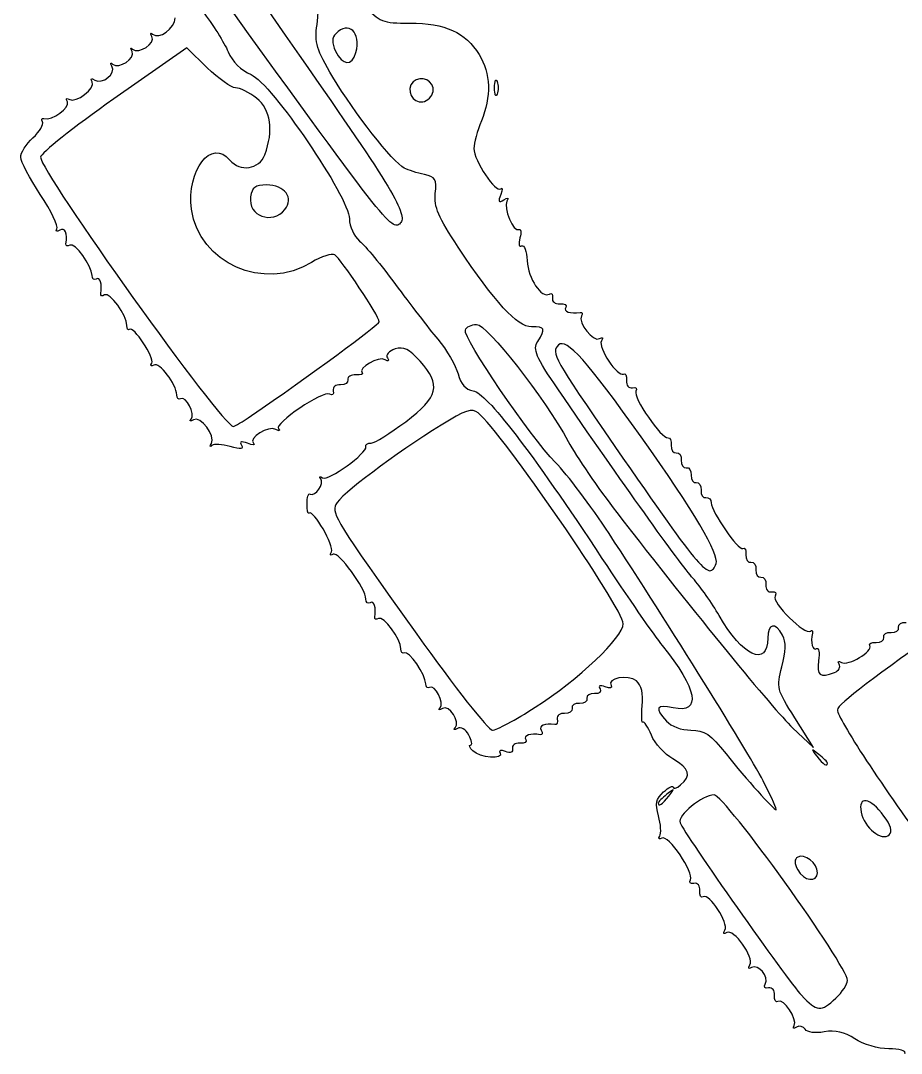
# Model space of a CAD drawing. Extents: x 13 to 164, y 70 to 181.
# Drawn here: x 15.1 to 61.9, y 87.3 to 142.2 of the extents above; entities that cross this region are included whole.
import ezdxf

# ---------------------------------------------------------------- set-up
doc = ezdxf.new("R2010")
doc.units = 0
doc.layers.add('Capa_1', color=7, linetype='CONTINUOUS')

msp = doc.modelspace()

# ---------------------------------------------------------------- linework, layer by layer
at = {"layer": 'Capa_1', "color": 7}
for points in [[(25.035459, 139.702424), (23.949889, 140.76783), (20.066499, 138.048779)], [(56.130611, 104.63806), (57.246179, 103.579727), (56.250724, 105.152611)], [(57.454006, 96.932749), (57.454125, 96.932749)]]:
    msp.add_lwpolyline(points, dxfattribs=at)
for points in [[(32.931159, 140.514614)], [(37.031579, 138.442418)], [(40.297979, 138.637016)], [(29.162109, 132.176902)], [(27.383069, 121.218211)], [(52.063235, 113.360078)], [(42.458839, 105.721627)], [(57.983288, 102.753578)], [(54.645597, 101.661498)], [(49.550372, 101.000044)], [(60.984011, 99.940987)], [(58.42926, 90.264389)]]:
    msp.add_lwpolyline(points, close=True, dxfattribs=at)
for points in [[(25.248549, 147.632849), (24.921959, 147.632849), (25.738469, 146.364185), (29.923399, 140.369262)], [(35.283709, 131.442021), (34.832269, 130.990586), (34.606109, 131.2808), (24.691599, 145.033998)], [(30.866719, 142.010453), (31.026359, 143.122108), (30.837119, 143.39964), (30.291579, 142.854067)], [(24.765889, 142.738057), (25.324299, 142.010453), (25.943569, 141.029315), (26.142029, 140.557751)], [(33.398319, 143.018398), (34.171969, 142.137267), (34.326779, 142.076516), (35.798539, 142.076516)], [(22.124709, 141.490609), (22.474359, 141.174866), (23.322959, 141.794904), (23.322959, 142.366025)], [(32.931209, 140.514618), (33.212379, 141.589808), (32.554129, 142.206192), (31.862919, 141.514976)], [(22.097309, 141.362283), (21.997139, 141.536885), (22.009409, 141.59463), (22.124709, 141.490609)], [(31.709309, 139.20459), (30.831889, 140.673874), (30.725599, 141.027825), (30.866719, 142.010453)], [(35.798539, 142.076516), (37.665899, 142.076516), (38.759059, 141.580716), (39.472869, 140.410025)], [(21.066349, 140.696859), (21.387849, 140.406624), (22.305699, 140.999045), (22.097309, 141.362283)], [(31.862919, 141.514976), (31.647279, 141.299338), (31.644419, 141.045566), (31.852419, 140.588934)], [(20.007989, 139.903109), (20.329489, 139.612874), (21.247329, 140.205295), (21.038949, 140.568533)], [(21.038949, 140.568533), (20.938779, 140.743135), (20.951049, 140.80088), (21.066349, 140.696859)], [(26.142029, 140.557751), (26.367829, 140.021215), (26.824679, 139.565899), (27.362809, 139.341056)], [(31.852419, 140.588934), (32.206709, 139.811364), (32.737689, 139.774783), (32.931159, 140.514614)], [(19.970289, 139.791489), (19.875789, 139.956902), (19.892789, 140.00713), (20.007989, 139.903109)], [(29.923399, 140.369262), (34.879969, 133.268965), (35.716869, 131.875181), (35.283709, 131.442021)], [(39.472869, 140.410025), (40.091509, 139.395419), (40.133769, 138.167112), (39.594449, 136.876332)], [(19.060289, 139.052008), (19.466389, 138.801022), (20.196949, 139.394686), (19.970289, 139.791489)], [(26.538349, 138.637016), (26.308819, 138.637016), (25.632519, 139.116449), (25.035459, 139.702424)], [(17.682659, 138.027487), (18.053689, 137.798181), (19.135419, 138.613396), (18.920829, 138.960598)], [(18.920829, 138.960598), (18.812479, 139.135927), (18.866829, 139.171564), (19.060289, 139.052008)], [(27.362809, 139.341056), (28.445689, 138.8886), (32.583279, 132.815815), (32.583279, 131.678918)], [(35.493699, 134.376997), (34.895559, 134.688036), (32.842459, 137.307088), (31.709309, 139.20459)], [(35.969959, 138.954516), (35.566839, 138.551394), (35.935259, 137.787595), (36.482059, 137.892897)], [(37.031579, 138.442418), (37.136879, 138.9892), (36.373079, 139.357638), (35.969959, 138.954516)], [(40.297979, 138.637016), (40.297979, 139.000818), (40.358079, 139.149646), (40.431439, 138.967745)], [(40.431439, 138.967745), (40.504839, 138.785844), (40.504839, 138.488188), (40.431439, 138.306287)], [(27.652819, 138.088646), (27.269389, 138.39025), (26.767879, 138.637016), (26.538349, 138.637016)], [(36.482059, 137.892897), (36.735489, 137.941697), (36.982769, 138.188987), (37.031579, 138.442418)], [(40.431439, 138.306287), (40.358039, 138.124386), (40.297979, 138.273217), (40.297979, 138.637016)], [(20.066499, 138.048779), (17.930639, 136.553298), (16.182219, 135.159386), (16.181119, 134.951193)], [(16.357889, 136.999874), (16.774289, 136.880042), (17.780559, 137.606678), (17.600859, 137.897436)], [(17.600859, 137.897436), (17.501559, 138.058142), (17.538359, 138.116662), (17.682659, 138.027487)], [(28.091919, 135.082366), (28.574759, 136.352326), (28.407899, 137.494696), (27.652819, 138.088646)], [(15.774089, 135.983539), (16.133409, 136.321099), (16.362689, 136.701991), (16.283589, 136.829964)], [(16.283589, 136.829964), (16.204489, 136.957938), (16.237989, 137.034397), (16.357889, 136.999874)], [(39.594449, 136.876332), (39.376169, 136.35391), (39.197569, 135.696574), (39.197569, 135.415584)], [(15.121629, 134.952891), (15.121159, 135.182184), (15.414779, 135.645978), (15.774089, 135.983539)], [(24.202299, 132.187094), (23.924819, 134.255887), (25.259719, 135.973636), (26.233289, 134.800558)], [(26.233289, 134.800558), (26.772729, 134.150569), (27.796679, 134.305822), (28.091919, 135.082366)], [(39.197569, 135.415584), (39.197569, 134.775789), (40.368399, 133.016787), (40.624069, 133.272461)], [(16.165889, 132.966593), (15.592009, 133.829762), (15.122099, 134.723595), (15.121629, 134.952891)], [(16.181119, 134.951193), (16.177119, 134.154469), (25.843959, 120.645351), (26.418289, 120.645351)], [(36.565989, 134.030623), (36.194519, 134.107623), (35.711989, 134.263488), (35.493699, 134.376997)], [(37.145549, 133.022677), (37.228649, 133.774642), (37.151549, 133.909338), (36.565989, 134.030623)], [(28.188829, 133.477641), (27.583909, 133.477641), (27.405239, 133.34554), (27.334619, 132.846105)], [(29.162109, 132.176902), (29.662879, 132.780295), (29.141109, 133.477641), (28.188829, 133.477641)], [(40.624069, 133.272461), (40.728009, 133.376395), (40.726979, 133.237171), (40.622069, 132.963068)], [(17.050209, 131.139774), (17.137709, 131.281355), (16.739769, 132.103423), (16.165889, 132.966593)], [(27.334619, 132.846105), (27.189869, 131.822383), (28.476789, 131.351134), (29.162109, 132.176902)], [(38.365729, 130.170349), (37.320489, 131.746406), (37.069409, 132.333321), (37.145549, 133.022677)], [(40.622069, 132.963068), (40.478749, 132.589564), (40.518629, 132.518968), (40.781259, 132.681284)], [(40.781259, 132.681284), (41.005739, 132.820021), (41.068239, 132.795201), (40.955159, 132.612224)], [(40.955159, 132.612224), (40.741869, 132.267117), (41.308269, 130.928925), (41.593109, 131.104971)], [(30.579169, 129.364399), (28.043249, 127.797111), (24.585849, 129.327519), (24.202299, 132.187094)], [(17.526819, 130.349138), (17.624719, 130.912825), (17.473919, 131.242552), (17.196579, 131.071144)], [(32.583279, 131.678918), (32.583279, 131.275918), (32.824139, 130.756203), (33.130329, 130.498488)], [(41.593109, 131.104971), (41.703779, 131.173371), (41.727149, 130.972423), (41.645009, 130.658426)], [(17.196579, 131.071144), (17.027669, 130.96675), (16.962229, 130.997434), (17.050209, 131.139774)], [(41.645009, 130.658426), (41.562909, 130.344426), (41.603809, 130.153638), (41.735809, 130.23445)], [(17.731129, 130.280718), (17.597919, 130.198398), (17.505979, 130.229178), (17.526819, 130.349138)], [(18.913149, 128.668805), (18.913149, 129.194265), (17.996279, 130.444593), (17.731129, 130.280718)], [(33.130329, 130.498488), (33.431219, 130.245253), (34.289909, 129.20462), (35.038529, 128.185974)], [(42.261199, 125.937016), (41.507019, 125.937016), (40.311989, 127.235694), (38.365729, 130.170349)], [(41.735809, 130.23445), (41.867869, 130.31526), (41.998059, 129.964733), (42.025119, 129.455501)], [(31.811129, 129.760131), (31.648429, 129.860686), (31.094049, 129.682611), (30.579169, 129.364399)], [(34.170789, 126.208841), (34.170789, 126.494334), (32.132999, 129.561202), (31.811129, 129.760131)], [(42.025119, 129.455501), (42.075919, 128.499646), (42.792729, 127.425694), (43.208469, 127.682631)], [(19.133639, 128.477829), (19.012369, 128.402879), (18.913149, 128.488809), (18.913149, 128.668805)], [(19.378899, 127.703303), (19.465899, 128.204308), (19.339099, 128.604815), (19.133639, 128.477829)], [(35.038529, 128.185974), (35.787149, 127.167328), (36.794219, 125.862374), (37.276449, 125.286078)], [(19.583209, 127.634883), (19.449999, 127.552553), (19.358059, 127.583343), (19.378899, 127.703303)], [(20.765229, 126.011331), (20.765229, 126.545683), (19.851519, 127.800708), (19.583209, 127.634883)], [(43.208469, 127.682631), (43.338139, 127.762781), (43.411529, 127.670671), (43.371549, 127.477955)], [(43.371549, 127.477955), (43.331349, 127.284161), (43.504509, 127.14377), (43.759019, 127.163833)], [(43.759019, 127.163833), (44.012109, 127.183783), (44.153909, 127.094483), (44.074129, 126.965396)], [(44.074129, 126.965396), (43.939789, 126.748033), (44.326999, 126.616815), (44.839859, 126.705908)], [(44.917059, 126.515774), (44.702879, 126.169212), (45.543241, 125.109124), (45.871388, 125.31193)], [(44.839859, 126.705908), (44.959819, 126.726728), (44.994549, 126.641188), (44.917059, 126.515774)], [(20.893969, 125.801185), (20.823169, 125.730375), (20.765229, 125.824945), (20.765229, 126.011331)], [(22.082579, 124.004578), (22.257529, 124.287655), (21.111979, 126.019189), (20.893969, 125.801185)], [(27.383069, 121.218211), (30.401359, 123.28994), (34.170789, 126.061394), (34.170789, 126.208841)], [(43.538559, 118.725143), (42.177189, 120.110004), (38.606899, 125.354711), (38.744509, 125.76754)], [(38.744509, 125.76754), (38.799809, 125.933513), (39.066639, 126.069308), (39.337419, 126.069308)], [(39.337419, 126.069308), (39.898869, 126.069308), (42.961049, 122.160649), (44.208569, 119.851601)], [(42.588329, 125.16293), (43.023739, 125.860128), (42.991249, 125.937016), (42.261199, 125.937016)], [(37.276449, 125.286078), (37.758679, 124.709778), (38.246489, 123.876342), (38.360459, 123.433995)], [(43.694209, 122.586834), (42.477529, 124.364193), (42.319469, 124.732408), (42.588329, 125.16293)], [(48.081351, 120.090035), (45.249148, 124.08868), (44.099789, 125.367794), (43.693499, 124.973234)], [(45.973464, 125.189732), (45.767126, 124.85587), (46.843676, 123.243146), (47.147523, 123.430937)], [(45.871388, 125.31193), (46.041028, 125.416774), (46.082845, 125.36671), (45.973464, 125.189732)], [(35.011199, 124.761178), (34.685259, 124.657729), (34.505789, 124.449525), (34.604659, 124.289553)], [(36.337959, 124.114596), (35.762219, 124.758956), (35.463259, 124.904654), (35.011199, 124.761178)], [(43.693499, 124.973234), (43.279869, 124.571547), (43.447029, 124.270723), (46.686539, 119.587018)], [(23.411069, 122.318806), (23.411069, 122.879196), (22.485709, 124.089347), (22.194719, 123.909508)], [(34.476679, 124.191633), (34.149639, 124.393754), (33.016219, 123.740117), (33.264029, 123.492311)], [(34.604659, 124.289553), (34.710039, 124.119051), (34.658259, 124.079425), (34.476679, 124.191633)], [(35.578909, 120.897591), (37.326509, 122.217047), (37.474189, 122.842932), (36.337959, 124.114596)], [(22.194719, 123.909508), (22.042629, 123.815508), (21.992169, 123.858298), (22.082579, 124.004578)], [(33.264029, 123.492311), (33.345529, 123.410771), (33.196029, 123.361922), (32.931619, 123.38375)], [(47.147523, 123.430937), (47.253473, 123.496417), (47.323836, 123.342917), (47.303887, 123.089818)], [(32.506729, 123.123837), (32.537429, 122.959054), (32.358809, 122.839992), (32.109849, 122.859253)], [(32.931619, 123.38375), (32.667259, 123.40558), (32.476049, 123.28862), (32.506729, 123.123837)], [(38.360459, 123.433995), (38.502459, 122.882884), (38.755099, 122.602466), (39.163079, 122.54312)], [(47.303887, 123.089818), (47.283827, 122.835307), (47.424214, 122.662134), (47.618008, 122.702346)], [(31.538119, 122.356945), (31.188189, 122.573215), (28.559549, 120.794371), (28.814089, 120.513545)], [(31.729909, 122.543875), (31.769909, 122.351158), (31.683609, 122.267039), (31.538119, 122.356945)], [(32.109849, 122.859253), (31.860899, 122.878513), (31.689919, 122.736593), (31.729909, 122.543875)], [(39.163079, 122.54312), (39.853039, 122.442755), (42.258099, 119.308763), (46.000104, 113.633893)], [(50.833571, 112.57556), (50.168096, 113.315136), (46.999488, 117.758363), (43.694209, 122.586834)], [(47.618008, 122.702346), (47.810725, 122.742326), (47.895887, 122.657716), (47.807257, 122.514304)], [(47.807257, 122.514304), (47.625969, 122.220976), (49.187302, 119.95287), (49.510819, 120.039579)], [(23.618279, 122.119625), (23.504309, 122.049195), (23.411069, 122.138805), (23.411069, 122.318806)], [(24.173459, 121.034611), (24.410399, 121.29707), (23.900319, 122.293935), (23.618279, 122.119625)], [(39.423949, 121.366237), (39.099909, 121.631106), (38.741239, 121.513176), (37.459069, 120.720175)], [(47.135375, 110.160113), (47.135375, 110.95518), (40.674439, 120.344123), (39.423949, 121.366237)], [(24.296959, 121.004251), (24.125009, 120.905721), (24.069439, 120.919391), (24.173459, 121.034611)], [(25.253799, 119.742355), (25.485919, 120.150247), (24.674379, 121.220521), (24.296959, 121.004251)], [(26.418289, 120.645351), (26.489889, 120.645351), (26.924039, 120.903137), (27.383069, 121.218211)], [(33.741519, 119.763372), (33.925839, 119.763372), (34.752659, 120.273769), (35.578909, 120.897591)], [(28.681109, 120.485935), (28.298609, 120.706029), (27.201609, 120.029738), (27.483639, 119.747706)], [(28.814089, 120.513545), (28.922599, 120.393834), (28.862789, 120.381409), (28.681109, 120.485935)], [(37.459069, 120.720175), (35.036859, 119.222086), (32.046599, 116.964857), (31.868139, 116.499804)], [(25.284699, 119.629002), (25.177659, 119.533162), (25.163729, 119.584172), (25.253799, 119.742355)], [(26.258269, 119.579862), (25.829849, 119.70273), (25.391749, 119.724843), (25.284699, 119.629002)], [(26.856409, 119.649002), (26.983969, 119.442606), (26.807809, 119.422243), (26.258269, 119.579862)], [(27.173969, 119.750306), (26.840559, 119.878245), (26.735449, 119.844716), (26.856409, 119.649002)], [(27.483639, 119.747706), (27.587419, 119.643928), (27.448039, 119.645074), (27.173969, 119.750306)], [(33.457849, 119.572499), (33.429549, 119.677478), (33.557249, 119.763372), (33.741519, 119.763372)], [(44.208569, 119.851601), (44.640989, 119.051236), (45.803841, 117.350606), (46.792687, 116.07242)], [(52.063235, 113.360078), (52.245792, 113.835815), (50.899547, 116.111165), (48.081351, 120.090035)], [(49.510819, 120.039579), (49.625264, 120.070259), (49.703142, 119.891661), (49.68388, 119.642704)], [(49.68388, 119.642704), (49.66462, 119.39375), (49.78368, 119.215156), (49.948463, 119.245829)], [(31.162669, 117.913475), (31.473289, 117.736116), (33.548499, 119.236148), (33.457849, 119.572499)], [(46.686539, 119.587018), (51.395789, 112.778347), (51.70333, 112.422176), (52.063235, 113.360078)], [(49.948463, 119.245829), (50.113246, 119.276509), (50.232308, 119.097912), (50.213047, 118.848954)], [(46.379159, 114.95681), (45.423738, 116.412018), (44.145469, 118.107769), (43.538559, 118.725143)], [(50.213047, 118.848954), (50.193787, 118.6), (50.312847, 118.421406), (50.47763, 118.45208)], [(31.059599, 117.867805), (30.951719, 117.986888), (30.998099, 118.007438), (31.162669, 117.913475)], [(50.47763, 118.45208), (50.642413, 118.48276), (50.761475, 118.304162), (50.742213, 118.055205)], [(50.742213, 118.055205), (50.722953, 117.80625), (50.842013, 117.627656), (51.006797, 117.65833)], [(30.502749, 117.051086), (30.770559, 116.885571), (31.276789, 117.628055), (31.059599, 117.867805)], [(51.006797, 117.65833), (51.171579, 117.68901), (51.290642, 117.510412), (51.27138, 117.261455)], [(30.334289, 116.541054), (30.334289, 116.878834), (30.410089, 117.108347), (30.502749, 117.051086)], [(51.27138, 117.261455), (51.25212, 117.0125), (51.36535, 116.831962), (51.522994, 116.860256)], [(51.522994, 116.860256), (51.680643, 116.888556), (51.809627, 116.767156), (51.809627, 116.59049)], [(30.443129, 116.035748), (30.383229, 115.975888), (30.334289, 116.203276), (30.334289, 116.541054)], [(31.868139, 116.499804), (31.660879, 115.959691), (31.847839, 115.65986), (36.171699, 109.598997)], [(51.809627, 116.59049), (51.809627, 116.108961), (53.254406, 114.020264), (53.487736, 114.16447)], [(31.629049, 113.985166), (31.808669, 114.275792), (30.663419, 116.25604), (30.443129, 116.035748)], [(46.792687, 116.07242), (50.998477, 110.635989), (55.092198, 105.623197), (56.130611, 104.63806)], [(54.645602, 101.661498), (53.931032, 103.07791), (49.51303, 110.183594), (46.379159, 114.95681)], [(53.487736, 114.16447), (53.599068, 114.23328), (53.673836, 114.0825), (53.653887, 113.829402)], [(31.716349, 113.853218), (31.560139, 113.756678), (31.522769, 113.813168), (31.629049, 113.985166)], [(33.465219, 111.467865), (33.465219, 112.032906), (32.001449, 114.029412), (31.716349, 113.853218)], [(46.000104, 113.633893), (47.343494, 111.596602), (48.783817, 109.513008), (49.200824, 109.003685)], [(53.653887, 113.829402), (53.633937, 113.576306), (53.752437, 113.394323), (53.917213, 113.424997)], [(53.917213, 113.424997), (54.081996, 113.455677), (54.201058, 113.277079), (54.181797, 113.028122)], [(52.224573, 110.590862), (51.852341, 111.245883), (51.22639, 112.138997), (50.833571, 112.57556)], [(54.181797, 113.028122), (54.162537, 112.779167), (54.281597, 112.600573), (54.44638, 112.631247)], [(54.44638, 112.631247), (54.611163, 112.661917), (54.730225, 112.483329), (54.710963, 112.234372)], [(54.710963, 112.234372), (54.691703, 111.985417), (54.833624, 111.814444), (55.026341, 111.85443)], [(33.685699, 111.27986), (33.564439, 111.20491), (33.465219, 111.28956), (33.465219, 111.467865)], [(33.930969, 110.505335), (34.017969, 111.006339), (33.891169, 111.406847), (33.685699, 111.27986)], [(55.196119, 111.634884), (54.997536, 111.313571), (56.812028, 109.508087), (57.072126, 109.768188)], [(55.026341, 111.85443), (55.223991, 111.89544), (55.298002, 111.79973), (55.196119, 111.634884)], [(34.135279, 110.436915), (34.002069, 110.354585), (33.910129, 110.385375), (33.930969, 110.505335)], [(35.317299, 108.825002), (35.317299, 109.350462), (34.400429, 110.60079), (34.135279, 110.436915)], [(54.808287, 109.392257), (54.808287, 107.815807), (53.441156, 108.450031), (52.224573, 110.590862)], [(42.458839, 105.721627), (44.746739, 107.18694), (47.135375, 109.453982), (47.135375, 110.160113)], [(55.595153, 109.545716), (55.208938, 110.267367), (54.808287, 110.18923), (54.808287, 109.392257)], [(57.072126, 109.768188), (57.160926, 109.856988), (57.209564, 109.810578), (57.180203, 109.665061)], [(64.341947, 110.044154), (60.618555, 107.482987), (58.512459, 105.872389), (58.512459, 105.58616)], [(61.367052, 109.700077), (61.616006, 109.680817), (61.7946, 109.799877), (61.763927, 109.96466)], [(61.763927, 109.96466), (61.733247, 110.129443), (61.911845, 110.248505), (62.160802, 110.229244)], [(36.171699, 109.598997), (38.170129, 106.797722), (39.975139, 104.505769), (40.182819, 104.505769)], [(55.563373, 107.877454), (55.780638, 108.689789), (55.79001, 109.181631), (55.595153, 109.545716)], [(57.180203, 109.665061), (57.074836, 109.142795), (57.193533, 108.710299), (57.406197, 108.841723)], [(60.565772, 109.172167), (60.818867, 109.152217), (61.00085, 109.270717), (60.970177, 109.435494)], [(60.970177, 109.435494), (60.939497, 109.600276), (61.118095, 109.719339), (61.367052, 109.700077)], [(35.508849, 108.616137), (35.403499, 108.551027), (35.317299, 108.645017), (35.317299, 108.825002)], [(36.640219, 106.972919), (36.640219, 107.443554), (35.736159, 108.756623), (35.508849, 108.616137)], [(49.200824, 109.003685), (51.078376, 106.710486), (51.315559, 105.359394), (49.781423, 105.696346)], [(57.406197, 108.841723), (57.525387, 108.915383), (57.571403, 108.624757), (57.508459, 108.19588)], [(58.728635, 108.107444), (59.074289, 107.893817), (60.422249, 108.696089), (60.232773, 109.00267)], [(60.232773, 109.00267), (60.162823, 109.115843), (60.312673, 109.192117), (60.565772, 109.172167)], [(57.508459, 108.19588), (57.393481, 107.412497), (57.578459, 107.277382), (58.356954, 107.576118)], [(58.602296, 108.013874), (58.503596, 108.173573), (58.557286, 108.21334), (58.728635, 108.107444)], [(56.250724, 105.152611), (55.290723, 106.669481), (55.266243, 106.766519), (55.563373, 107.877454)], [(58.356954, 107.576118), (58.5863, 107.664128), (58.696705, 107.861119), (58.602296, 108.013874)], [(47.832422, 107.122027), (47.391838, 107.487679), (46.23569, 107.272437), (46.483819, 106.870959)], [(48.145048, 105.793893), (48.208138, 106.455465), (48.104368, 106.896332), (47.832422, 107.122027)], [(36.847429, 106.773738), (36.733459, 106.703308), (36.640219, 106.792918), (36.640219, 106.972919)], [(37.402609, 105.688724), (37.639549, 105.951183), (37.129469, 106.948048), (36.847429, 106.773738)], [(45.611176, 106.453828), (45.358081, 106.473778), (45.176098, 106.355278), (45.206771, 106.190502)], [(45.8985, 106.697229), (45.9968, 106.538183), (45.87286, 106.433201), (45.611176, 106.453828)], [(46.179673, 106.802679), (45.893963, 106.912317), (45.78973, 106.873229), (45.8985, 106.697229)], [(46.483819, 106.870959), (46.566429, 106.737291), (46.429929, 106.706647), (46.179673, 106.802679)], [(44.809899, 105.925918), (44.560939, 105.945178), (44.382349, 105.826118), (44.413019, 105.661335)], [(45.206771, 106.190502), (45.237451, 106.025719), (45.058853, 105.906657), (44.809899, 105.925918)], [(37.530939, 105.661344), (37.356339, 105.561178), (37.298589, 105.573494), (37.402609, 105.688724)], [(38.196359, 104.63039), (38.486599, 104.951885), (37.894179, 105.869732), (37.530939, 105.661344)], [(40.182819, 104.505769), (40.390499, 104.505769), (41.414709, 105.052906), (42.458839, 105.721627)], [(44.016149, 105.396752), (43.767189, 105.416012), (43.593269, 105.282941), (43.629649, 105.10104)], [(44.413019, 105.661335), (44.443719, 105.496553), (44.265099, 105.37749), (44.016149, 105.396752)], [(48.170658, 104.923652), (48.104628, 104.857622), (48.093098, 105.249232), (48.145048, 105.793893)], [(49.781423, 105.696346), (48.885526, 105.893117), (48.786159, 105.695817), (49.425336, 104.989623)], [(58.512459, 105.58616), (58.512459, 105.123333), (60.947189, 101.416671), (63.610371, 97.82504)], [(43.497359, 104.801643), (42.965409, 104.885633), (42.623329, 104.742633), (42.773799, 104.499171)], [(43.629649, 105.10104), (43.666049, 104.919139), (43.606449, 104.784411), (43.497359, 104.801643)], [(48.62907, 104.238992), (48.442972, 104.681585), (48.236687, 104.989681), (48.170658, 104.923652)], [(49.425336, 104.989623), (49.679903, 104.708328), (50.226312, 104.505769), (50.730539, 104.505769)], [(38.324689, 104.60301), (38.150089, 104.502844), (38.092339, 104.51516), (38.196359, 104.63039)], [(38.929309, 104.248555), (38.764619, 104.556276), (38.506739, 104.707454), (38.324689, 104.60301)], [(42.723299, 104.26592), (42.210439, 104.35501), (41.823229, 104.2238), (41.957569, 104.006433)], [(42.773799, 104.499171), (42.865999, 104.350047), (42.843199, 104.245084), (42.723299, 104.26592)], [(50.730539, 104.505769), (51.449111, 104.505769), (51.768616, 104.290226), (52.593497, 103.248998)], [(39.022009, 103.711978), (39.128989, 103.711978), (39.087309, 103.953437), (38.929309, 104.248555)], [(41.642459, 103.807995), (41.389359, 103.827945), (41.210619, 103.699725), (41.245249, 103.523063)], [(41.957569, 104.006433), (42.037369, 103.877342), (41.895569, 103.788045), (41.642459, 103.807995)], [(49.769519, 102.977814), (49.328366, 103.228869), (48.815164, 103.796397), (48.62907, 104.238992)], [(39.137679, 103.401788), (38.967079, 103.572392), (38.915019, 103.711978), (39.022009, 103.711978)], [(40.589289, 103.286078), (40.811549, 102.926464), (39.509189, 103.030276), (39.137679, 103.401788)], [(40.871119, 103.369588), (40.624549, 103.464208), (40.501699, 103.427808), (40.589289, 103.286078)], [(41.245249, 103.523063), (41.284049, 103.325017), (41.140629, 103.266168), (40.871119, 103.369588)], [(52.593497, 103.248998), (53.65726, 101.906235), (55.121704, 100.272436), (55.261521, 100.272436)], [(57.520271, 103.216602), (57.100626, 103.54571), (57.091268, 103.536351), (57.420371, 103.116702)], [(57.983292, 102.753582), (57.983292, 102.808522), (57.774933, 103.016882), (57.520271, 103.216602)], [(50.178081, 101.59531), (50.77274, 102.088835), (50.659744, 102.471197), (49.769519, 102.977814)], [(57.420371, 103.116702), (57.766015, 102.675973), (57.983288, 102.535815), (57.983288, 102.753578)], [(49.276039, 101.220155), (49.553881, 101.471599), (49.781206, 101.584761), (49.781206, 101.471628)], [(49.781206, 101.471628), (49.781206, 101.358498), (49.959799, 101.414148), (50.178081, 101.59531)], [(55.261521, 100.272436), (55.308191, 100.272436), (55.031021, 100.897514), (54.645597, 101.661498)], [(49.003791, 99.950854), (48.815797, 100.606351), (48.868306, 100.851162), (49.276039, 101.220155)], [(49.450476, 101.09994), (49.195814, 100.900219), (48.987455, 100.69186), (48.987455, 100.636919)], [(48.987455, 100.636919), (48.987455, 100.419156), (49.204728, 100.559309), (49.550372, 101.000044)], [(49.550376, 101.00004), (49.879483, 101.419685), (49.870125, 101.429043), (49.450476, 101.09994)], [(51.958229, 101.066186), (51.33472, 101.066186), (50.001265, 99.976348), (50.15013, 99.588419)], [(59.041625, 91.204949), (59.041625, 91.984432), (52.518138, 101.066186), (51.958229, 101.066186)], [(60.984011, 99.940987), (60.24041, 100.937902), (59.597436, 101.046093), (59.769626, 100.145327)], [(49.071201, 98.870928), (49.162231, 99.018213), (49.131891, 99.504181), (49.003791, 99.950854)], [(59.769626, 100.145327), (59.925953, 99.327558), (60.880437, 98.565831), (61.265858, 98.951252)], [(61.265858, 98.951252), (61.438017, 99.123411), (61.341788, 99.461329), (60.984011, 99.940987)], [(50.15013, 99.588419), (50.375685, 99.000629), (55.859934, 91.20601), (56.603294, 90.416707)], [(49.17887, 98.771968), (49.028624, 98.679108), (48.980171, 98.723638), (49.071201, 98.870928)], [(50.697467, 96.552407), (50.923466, 96.91808), (49.513542, 98.978806), (49.17887, 98.771968)], [(56.406666, 97.765615), (56.214822, 97.64705), (56.214124, 97.436888), (56.404266, 97.081378)], [(57.454125, 96.932749), (57.454125, 97.421558), (56.752564, 97.979393), (56.406666, 97.765615)], [(56.404266, 97.081378), (56.719258, 96.49281), (57.454006, 96.388779), (57.454006, 96.932749)], [(50.886017, 96.363235), (50.6933, 96.323255), (50.608451, 96.408375), (50.697467, 96.552407)], [(51.200139, 95.975763), (51.220189, 96.230273), (51.079811, 96.403447), (50.886017, 96.363235)], [(51.378346, 95.648145), (51.260382, 95.575235), (51.180189, 95.722665), (51.200139, 95.975763)], [(52.535181, 93.883322), (52.754513, 94.23821), (51.699997, 95.846937), (51.378346, 95.648145)], [(52.630511, 93.752334), (52.460413, 93.647207), (52.421935, 93.700074), (52.535181, 93.883322)], [(53.858101, 92.031238), (54.106293, 92.432823), (53.001573, 93.981662), (52.630511, 93.752334)], [(53.943681, 91.894227), (53.783122, 91.794997), (53.747419, 91.852157), (53.858101, 92.031238)], [(54.679112, 91.017014), (54.908215, 91.387708), (54.299302, 92.114013), (53.943681, 91.894227)], [(58.42926, 90.264389), (58.766062, 90.580799), (59.041625, 91.004051), (59.041625, 91.204949)], [(54.854771, 90.806985), (54.662054, 90.767005), (54.583007, 90.861515), (54.679112, 91.017014)], [(55.168893, 90.419513), (55.188943, 90.674024), (55.048565, 90.847196), (54.854771, 90.806985)], [(55.349227, 90.093211), (55.230093, 90.019581), (55.148943, 90.166421), (55.168893, 90.419513)], [(56.211586, 88.811312), (56.412974, 89.137165), (55.646309, 90.276816), (55.349227, 90.093211)], [(56.603294, 90.416707), (57.430067, 89.538833), (57.638439, 89.521453), (58.42926, 90.264389)], [(56.336629, 88.726452), (56.17868, 88.628832), (56.122411, 88.667022), (56.211586, 88.811312)], [(56.804684, 88.611282), (56.705204, 88.772244), (56.494579, 88.82407), (56.336629, 88.726452)], [(57.815155, 88.472651), (57.330308, 88.382631), (56.910396, 88.440241), (56.804684, 88.611282)], [(59.4385, 88.101279), (58.880547, 88.470603), (58.398307, 88.580923), (57.815155, 88.472651)], [(61.240054, 87.574136), (60.680161, 87.575236), (59.879473, 87.809391), (59.4385, 88.101279)], [(62.099584, 87.332484), (62.181134, 87.464435), (61.794345, 87.573179), (61.240054, 87.574136)]]:
    msp.add_open_spline(points, degree=3, dxfattribs=at)

doc.saveas('drawing.dxf')
